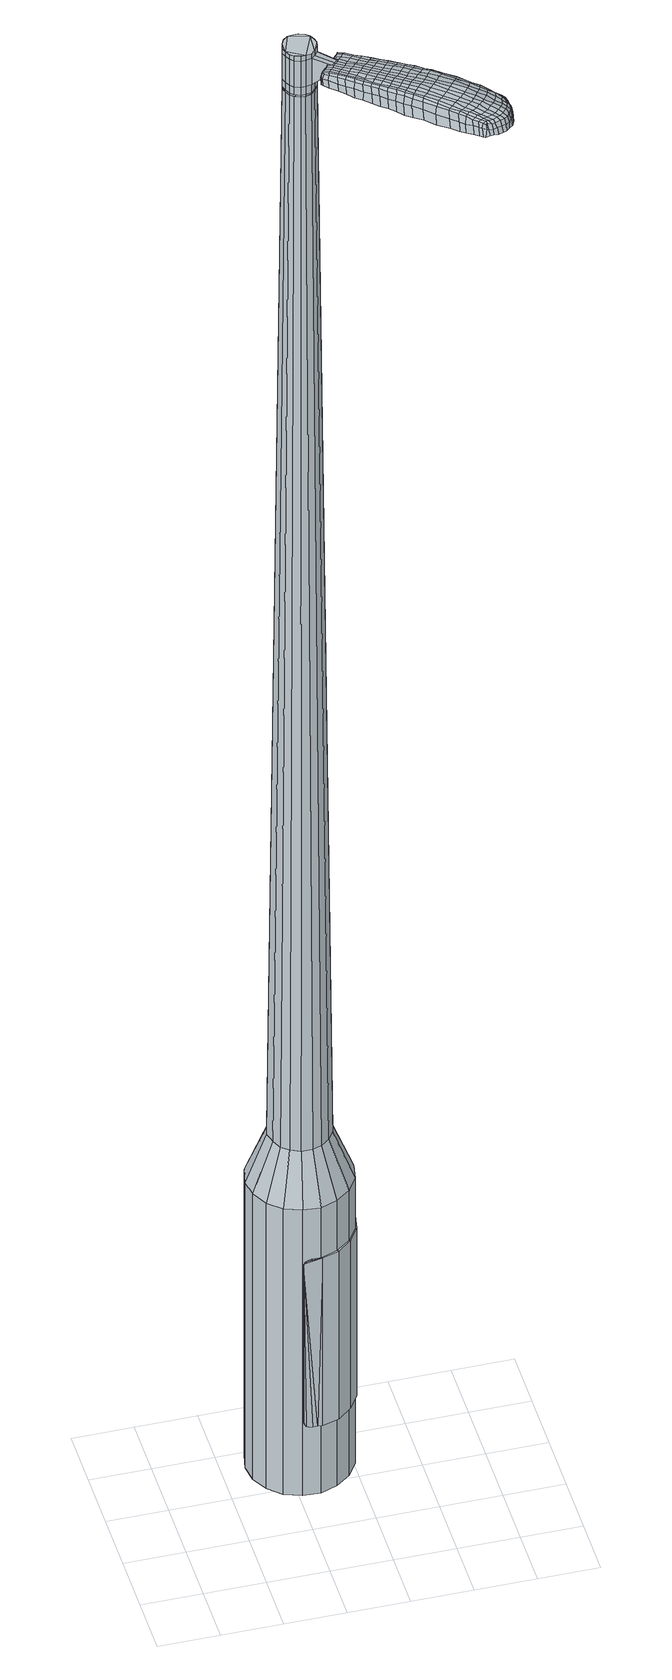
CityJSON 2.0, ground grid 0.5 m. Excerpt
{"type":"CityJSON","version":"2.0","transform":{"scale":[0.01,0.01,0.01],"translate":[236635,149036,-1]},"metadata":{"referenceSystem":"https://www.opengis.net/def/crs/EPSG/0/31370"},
"CityObjects":{
"object1":{"type":"GenericCityObject","attributes":{"cluster":275,"mean_distance_to_centroid":0.204,"new_centroid_x":236636.09,"new_centroid_y":149037.31,"mean_distance_to_camera":7.01,"H1":10.75,"H2":10.6,"Z_final":110.41,"cluster2":5,"proj_x":236632.15,"proj_y":149041.71,"id_line":81443,"bearing_l":228.12,"distance":5.91,"orientation":"left","G_obj":318.12},"geometry":[{"type":"MultiSurface","lod":"2","boundaries":[[[0,1,2,3]],[[1,4,5,2]],[[4,6,7,5]],[[6,8,9,7]],[[8,10,11,9]],[[10,12,13,11]],[[12,14,15,13]],[[14,16,17,15]],[[16,18,19,17]],[[18,20,21,19]],[[20,22,23,21]],[[22,24,25,23]],[[24,26,27,25]],[[26,28,29,27]],[[28,30,31,29]],[[30,32,33,31]],[[32,34,35,33]],[[34,0,3,35]],[[36,37,38,39]],[[38,40,41,42]],[[41,43,42]],[[42,44,45,46]],[[45,47,46]],[[46,48,49,50]],[[49,51,50]],[[42,46,50,38]],[[50,52,39,38]],[[53,36,39]],[[2,5,7,35]],[[7,9,11,15]],[[11,13,15]],[[15,17,19,23]],[[19,21,23]],[[23,25,27,31]],[[27,29,31]],[[15,23,31,7]],[[31,33,35,7]],[[3,2,35]],[[1,0,54,55]],[[0,34,56,54]],[[34,32,57,56]],[[32,30,58,57]],[[30,28,59,58]],[[28,26,60,59]],[[26,24,61,60]],[[24,22,62,61]],[[22,20,63,62]],[[20,18,64,63]],[[18,16,65,64]],[[16,14,66,65]],[[14,12,67,66]],[[12,10,68,67]],[[10,8,69,68]],[[8,6,70,69]],[[6,4,71,70]],[[4,1,55,71]],[[55,54,72,73]],[[54,56,74,72]],[[56,57,75,74]],[[57,58,76,75]],[[58,59,77,76]],[[59,60,78,77]],[[60,61,79,78]],[[61,62,80,79]],[[62,63,81,80]],[[63,64,82,81]],[[64,65,83,82]],[[65,66,84,83]],[[66,67,85,84]],[[67,68,86,85]],[[68,69,87,86]],[[69,70,88,87]],[[70,71,89,88]],[[71,55,73,89]],[[72,90,91,92]],[[93,94,90,72]],[[95,96,94,93]],[[76,97,96,95]],[[77,98,97,76]],[[99,100,98,77]],[[79,101,100,99]],[[80,102,101,79]],[[103,104,102,80]],[[105,106,104,103]],[[107,108,106,105]],[[109,110,108,107]],[[85,111,110,109]],[[86,112,111,85]],[[113,114,112,86]],[[88,115,114,113]],[[89,116,115,88]],[[92,91,116,89]],[[117,118,119,120]],[[121,117,120,122]],[[123,121,122,124]],[[125,123,124,126]],[[127,125,126,128]],[[129,127,128,130]],[[131,129,130,132]],[[133,131,132,134]],[[135,133,134,136]],[[137,135,136,138]],[[139,137,138,140]],[[141,139,140,142]],[[143,141,142,144]],[[145,143,144,146]],[[147,145,146,148]],[[149,147,148,150]],[[73,72,92]],[[74,93,72]],[[74,75,95,93]],[[75,76,95]],[[78,99,77]],[[78,79,99]],[[81,103,80]],[[81,82,105,103]],[[82,83,107,105]],[[83,84,109,107]],[[84,85,109]],[[87,113,86]],[[87,88,113]],[[73,92,89]],[[151,91,90]],[[151,116,91]],[[152,114,115]],[[152,112,114]],[[153,110,111]],[[153,154,108,110]],[[154,155,106,108]],[[155,156,104,106]],[[156,102,104]],[[157,100,101]],[[157,98,100]],[[158,96,97]],[[158,159,94,96]],[[159,90,94]],[[39,52,149,160]],[[151,90,161,150]],[[53,39,160,118]],[[90,159,119,161]],[[36,53,118,117]],[[159,158,120,119]],[[37,36,117,121]],[[158,97,122,120]],[[38,37,121,123]],[[97,98,124,122]],[[40,38,123,125]],[[98,157,126,124]],[[41,40,125,127]],[[157,101,128,126]],[[43,41,127,129]],[[101,102,130,128]],[[42,43,129,131]],[[102,156,132,130]],[[44,42,131,133]],[[156,155,134,132]],[[45,44,133,135]],[[155,154,136,134]],[[47,45,135,137]],[[154,153,138,136]],[[46,47,137,139]],[[153,111,140,138]],[[48,46,139,141]],[[111,112,142,140]],[[49,48,141,143]],[[112,152,144,142]],[[51,49,143,145]],[[152,115,146,144]],[[50,51,145,147]],[[115,116,148,146]],[[52,50,147,149]],[[116,151,150,148]],[[149,150,162,163]],[[150,161,164,162]],[[161,119,165,164]],[[119,118,166,165]],[[118,160,167,166]],[[160,149,163,167]],[[168,169,170,171]],[[172,168,171,173]],[[168,172,174,175]],[[169,168,175,176]],[[177,178,179,180]],[[181,177,180,182]],[[177,181,183,184]],[[178,177,184,185]],[[186,187,188,189]],[[190,186,189,191]],[[186,190,192,193]],[[187,186,193,194]],[[195,196,197,198]],[[199,195,198,200]],[[195,199,201,202]],[[196,195,202,203]],[[204,205,206,207]],[[208,204,207,209]],[[204,208,210,211]],[[205,204,211,212]],[[213,214,215,216]],[[217,213,216,218]],[[213,217,219,220]],[[214,213,220,221]],[[222,223,224,225]],[[214,222,225,215]],[[222,214,221,226]],[[223,222,226,227]],[[228,229,230,231]],[[223,228,231,224]],[[228,223,227,232]],[[229,228,232,233]],[[234,172,173,235]],[[229,234,235,230]],[[234,229,233,236]],[[172,234,236,174]],[[237,238,239,240]],[[241,237,240,242]],[[237,241,243,244]],[[238,237,244,245]],[[246,247,248,249]],[[238,246,249,239]],[[246,238,245,250]],[[247,246,250,251]],[[252,253,254,255]],[[247,252,255,248]],[[252,247,251,256]],[[253,252,256,257]],[[258,259,260,261]],[[253,258,261,254]],[[258,253,257,262]],[[259,258,262,263]],[[264,169,176,265]],[[259,264,265,260]],[[264,259,263,266]],[[169,264,266,170]],[[267,268,269,270]],[[271,267,270,272]],[[267,271,273,274]],[[268,267,274,275]],[[276,277,278,279]],[[268,276,279,269]],[[276,268,275,280]],[[277,276,280,281]],[[282,283,284,285]],[[277,282,285,278]],[[282,277,281,286]],[[283,282,286,287]],[[288,181,182,289]],[[283,288,289,284]],[[288,283,287,290]],[[181,288,290,183]],[[291,292,293,294]],[[295,291,294,296]],[[291,295,297,298]],[[292,291,298,299]],[[300,301,302,303]],[[292,300,303,293]],[[300,292,299,304]],[[301,300,304,305]],[[306,307,308,309]],[[301,306,309,302]],[[306,301,305,310]],[[307,306,310,311]],[[312,313,314,315]],[[307,312,315,308]],[[312,307,311,316]],[[313,312,316,317]],[[318,178,185,319]],[[313,318,319,314]],[[318,313,317,320]],[[178,318,320,179]],[[321,207,206,322]],[[323,321,322,324]],[[321,323,325,326]],[[207,321,326,209]],[[327,323,324,328]],[[329,327,328,330]],[[327,329,331,332]],[[323,327,332,325]],[[333,329,330,334]],[[335,333,334,336]],[[333,335,337,338]],[[329,333,338,331]],[[339,335,336,340]],[[341,339,340,342]],[[339,341,343,344]],[[335,339,344,337]],[[345,341,342,346]],[[196,345,346,197]],[[345,196,203,347]],[[341,345,347,343]],[[348,349,194,193]],[[350,348,193,192]],[[348,350,351,352]],[[349,348,352,353]],[[354,355,353,352]],[[356,354,352,351]],[[354,356,357,358]],[[355,354,358,359]],[[360,361,359,358]],[[362,360,358,357]],[[360,362,363,364]],[[361,360,364,365]],[[366,367,365,364]],[[368,366,364,363]],[[366,368,201,199]],[[367,366,199,200]],[[369,370,371,372]],[[271,369,372,273]],[[369,271,272,373]],[[370,369,373,374]],[[375,190,191,376]],[[370,375,376,371]],[[375,370,374,377]],[[190,375,377,192]],[[378,379,380,381]],[[217,378,381,219]],[[378,217,218,382]],[[379,378,382,383]],[[384,385,386,387]],[[379,384,387,380]],[[384,379,383,388]],[[385,384,388,389]],[[390,187,194,391]],[[385,390,391,386]],[[390,385,389,392]],[[187,390,392,188]],[[393,394,395,396]],[[175,393,396,176]],[[393,175,174,397]],[[394,393,397,398]],[[399,400,401,402]],[[394,399,402,395]],[[399,394,398,403]],[[400,399,403,404]],[[405,198,197,406]],[[400,405,406,401]],[[405,400,404,407]],[[198,405,407,200]],[[408,409,410,411]],[[180,408,411,182]],[[408,180,179,412]],[[409,408,412,413]],[[414,202,201,415]],[[409,414,415,410]],[[414,409,413,416]],[[202,414,416,203]],[[417,418,419,420]],[[295,417,420,297]],[[417,295,296,421]],[[418,417,421,422]],[[423,208,209,424]],[[418,423,424,419]],[[423,418,422,425]],[[208,423,425,210]],[[426,427,428,429]],[[241,426,429,243]],[[426,241,242,430]],[[427,426,430,431]],[[432,433,434,435]],[[427,432,435,428]],[[432,427,431,436]],[[433,432,436,437]],[[438,205,212,439]],[[433,438,439,434]],[[438,433,437,440]],[[205,438,440,206]],[[441,442,431,430]],[[240,441,430,242]],[[441,240,239,443]],[[442,441,443,444]],[[445,446,437,436]],[[442,445,436,431]],[[445,442,444,447]],[[446,445,447,448]],[[449,322,206,440]],[[446,449,440,437]],[[449,446,448,450]],[[322,449,450,324]],[[451,452,453,454]],[[298,451,454,299]],[[451,298,297,420]],[[452,451,420,419]],[[455,326,325,456]],[[452,455,456,453]],[[455,452,419,424]],[[326,455,424,209]],[[457,458,444,443]],[[249,457,443,239]],[[457,249,248,459]],[[458,457,459,460]],[[461,462,448,447]],[[458,461,447,444]],[[461,458,460,463]],[[462,461,463,464]],[[465,328,324,450]],[[462,465,450,448]],[[465,462,464,466]],[[328,465,466,330]],[[467,468,469,470]],[[304,467,470,305]],[[467,304,299,454]],[[468,467,454,453]],[[471,332,331,472]],[[468,471,472,469]],[[471,468,453,456]],[[332,471,456,325]],[[473,474,460,459]],[[255,473,459,248]],[[473,255,254,475]],[[474,473,475,476]],[[477,478,464,463]],[[474,477,463,460]],[[477,474,476,479]],[[478,477,479,480]],[[481,334,330,466]],[[478,481,466,464]],[[481,478,480,482]],[[334,481,482,336]],[[483,484,485,486]],[[310,483,486,311]],[[483,310,305,470]],[[484,483,470,469]],[[487,338,337,488]],[[484,487,488,485]],[[487,484,469,472]],[[338,487,472,331]],[[489,490,476,475]],[[261,489,475,254]],[[489,261,260,491]],[[490,489,491,492]],[[493,494,480,479]],[[490,493,479,476]],[[493,490,492,495]],[[494,493,495,496]],[[497,340,336,482]],[[494,497,482,480]],[[497,494,496,498]],[[340,497,498,342]],[[499,500,501,502]],[[316,499,502,317]],[[499,316,311,486]],[[500,499,486,485]],[[503,344,343,504]],[[500,503,504,501]],[[503,500,485,488]],[[344,503,488,337]],[[505,506,492,491]],[[265,505,491,260]],[[505,265,176,396]],[[506,505,396,395]],[[507,508,496,495]],[[506,507,495,492]],[[507,506,395,402]],[[508,507,402,401]],[[509,346,342,498]],[[508,509,498,496]],[[509,508,401,406]],[[346,509,406,197]],[[510,511,413,412]],[[320,510,412,179]],[[510,320,317,502]],[[511,510,502,501]],[[512,347,203,416]],[[511,512,416,413]],[[512,511,501,504]],[[347,512,504,343]],[[513,514,374,373]],[[270,513,373,272]],[[513,270,269,515]],[[514,513,515,516]],[[517,350,192,377]],[[514,517,377,374]],[[517,514,516,518]],[[350,517,518,351]],[[519,520,521,522]],[[220,519,522,221]],[[519,220,219,381]],[[520,519,381,380]],[[523,524,525,526]],[[520,523,526,521]],[[523,520,380,387]],[[524,523,387,386]],[[527,349,353,528]],[[524,527,528,525]],[[527,524,386,391]],[[349,527,391,194]],[[529,530,516,515]],[[279,529,515,269]],[[529,279,278,531]],[[530,529,531,532]],[[533,356,351,518]],[[530,533,518,516]],[[533,530,532,534]],[[356,533,534,357]],[[535,536,537,538]],[[226,535,538,227]],[[535,226,221,522]],[[536,535,522,521]],[[539,540,541,542]],[[536,539,542,537]],[[539,536,521,526]],[[540,539,526,525]],[[543,355,359,544]],[[540,543,544,541]],[[543,540,525,528]],[[355,543,528,353]],[[545,546,532,531]],[[285,545,531,278]],[[545,285,284,547]],[[546,545,547,548]],[[549,362,357,534]],[[546,549,534,532]],[[549,546,548,550]],[[362,549,550,363]],[[551,552,553,554]],[[232,551,554,233]],[[551,232,227,538]],[[552,551,538,537]],[[555,556,557,558]],[[552,555,558,553]],[[555,552,537,542]],[[556,555,542,541]],[[559,361,365,560]],[[556,559,560,557]],[[559,556,541,544]],[[361,559,544,359]],[[561,562,548,547]],[[289,561,547,284]],[[561,289,182,411]],[[562,561,411,410]],[[563,368,363,550]],[[562,563,550,548]],[[563,562,410,415]],[[368,563,415,201]],[[564,565,398,397]],[[236,564,397,174]],[[564,236,233,554]],[[565,564,554,553]],[[566,567,404,403]],[[565,566,403,398]],[[566,565,553,558]],[[567,566,558,557]],[[568,367,200,407]],[[567,568,407,404]],[[568,567,557,560]],[[367,568,560,365]],[[569,570,571,572]],[[572,571,573,574]],[[575,573,571,576]],[[576,571,570,577]],[[578,579,580,581]],[[581,580,582,583]],[[584,582,580,585]],[[585,580,579,586]],[[587,588,589,590]],[[590,589,591,592]],[[593,591,589,594]],[[594,589,588,595]],[[596,597,598,599]],[[599,598,600,601]],[[602,600,598,603]],[[603,598,597,604]],[[605,606,607,608]],[[608,607,609,610]],[[611,609,607,612]],[[612,607,606,613]],[[614,615,616,617]],[[617,616,618,619]],[[620,618,616,621]],[[621,616,615,622]],[[623,624,625,626]],[[626,625,615,614]],[[622,615,625,627]],[[627,625,624,628]],[[629,630,631,632]],[[632,631,624,623]],[[628,624,631,633]],[[633,631,630,634]],[[574,573,635,636]],[[636,635,630,629]],[[634,630,635,637]],[[637,635,573,575]],[[638,639,640,641]],[[641,640,642,643]],[[644,642,640,645]],[[645,640,639,646]],[[647,648,649,650]],[[650,649,639,638]],[[646,639,649,651]],[[651,649,648,652]],[[653,654,655,656]],[[656,655,648,647]],[[652,648,655,657]],[[657,655,654,658]],[[659,660,661,662]],[[662,661,654,653]],[[658,654,661,663]],[[663,661,660,664]],[[577,570,665,666]],[[666,665,660,659]],[[664,660,665,667]],[[667,665,570,569]],[[668,669,670,671]],[[671,670,672,673]],[[674,672,670,675]],[[675,670,669,676]],[[677,678,679,680]],[[680,679,669,668]],[[676,669,679,681]],[[681,679,678,682]],[[683,684,685,686]],[[686,685,678,677]],[[682,678,685,687]],[[687,685,684,688]],[[583,582,689,690]],[[690,689,684,683]],[[688,684,689,691]],[[691,689,582,584]],[[692,693,694,695]],[[695,694,696,697]],[[698,696,694,699]],[[699,694,693,700]],[[701,702,703,704]],[[704,703,693,692]],[[700,693,703,705]],[[705,703,702,706]],[[707,708,709,710]],[[710,709,702,701]],[[706,702,709,711]],[[711,709,708,712]],[[713,714,715,716]],[[716,715,708,707]],[[712,708,715,717]],[[717,715,714,718]],[[586,579,719,720]],[[720,719,714,713]],[[718,714,719,721]],[[721,719,579,578]],[[605,608,722,723]],[[723,722,724,725]],[[726,724,722,166]],[[166,722,608,610]],[[725,724,727,728]],[[728,727,729,730]],[[731,729,727,732]],[[732,727,724,726]],[[730,729,733,734]],[[734,733,735,736]],[[737,735,733,738]],[[738,733,729,731]],[[736,735,739,740]],[[740,739,741,742]],[[743,741,739,744]],[[744,739,735,737]],[[742,741,745,746]],[[746,745,597,596]],[[604,597,745,747]],[[747,745,741,743]],[[595,748,749,594]],[[594,749,750,593]],[[751,750,749,752]],[[752,749,748,753]],[[753,754,755,752]],[[752,755,756,751]],[[757,756,755,758]],[[758,755,754,759]],[[759,760,761,758]],[[758,761,762,757]],[[763,762,761,764]],[[764,761,760,765]],[[765,766,767,764]],[[764,767,768,763]],[[602,768,767,600]],[[600,767,766,601]],[[769,770,771,772]],[[772,771,672,674]],[[673,672,771,773]],[[773,771,770,774]],[[592,591,775,776]],[[776,775,770,769]],[[774,770,775,777]],[[777,775,591,593]],[[778,779,780,781]],[[781,780,618,620]],[[619,618,780,782]],[[782,780,779,783]],[[784,785,786,787]],[[787,786,779,778]],[[783,779,786,788]],[[788,786,785,789]],[[595,588,790,791]],[[791,790,785,784]],[[789,785,790,792]],[[792,790,588,587]],[[793,794,795,796]],[[796,795,576,577]],[[575,576,795,797]],[[797,795,794,798]],[[799,800,801,802]],[[802,801,794,793]],[[798,794,801,803]],[[803,801,800,804]],[[596,599,805,806]],[[806,805,800,799]],[[804,800,805,807]],[[807,805,599,601]],[[808,809,810,811]],[[811,810,581,583]],[[578,581,810,812]],[[812,810,809,813]],[[602,603,814,815]],[[815,814,809,808]],[[813,809,814,816]],[[816,814,603,604]],[[817,818,819,820]],[[820,819,696,698]],[[697,696,819,821]],[[821,819,818,822]],[[610,609,823,824]],[[824,823,818,817]],[[822,818,823,825]],[[825,823,609,611]],[[826,827,828,829]],[[829,828,642,644]],[[643,642,828,830]],[[830,828,827,831]],[[832,833,834,835]],[[835,834,827,826]],[[831,827,834,836]],[[836,834,833,837]],[[613,606,838,839]],[[839,838,833,832]],[[837,833,838,840]],[[840,838,606,605]],[[831,841,842,830]],[[830,842,641,643]],[[638,641,842,843]],[[843,842,841,844]],[[837,845,846,836]],[[836,846,841,831]],[[844,841,846,847]],[[847,846,845,848]],[[605,723,849,840]],[[840,849,845,837]],[[848,845,849,850]],[[850,849,723,725]],[[851,852,853,854]],[[854,853,699,700]],[[698,699,853,820]],[[820,853,852,817]],[[726,166,855,856]],[[856,855,852,851]],[[817,852,855,824]],[[824,855,166,610]],[[844,857,858,843]],[[843,858,650,638]],[[647,650,858,859]],[[859,858,857,860]],[[848,861,862,847]],[[847,862,857,844]],[[860,857,862,863]],[[863,862,861,864]],[[725,728,865,850]],[[850,865,861,848]],[[864,861,865,866]],[[866,865,728,730]],[[867,868,869,870]],[[870,869,705,706]],[[700,705,869,854]],[[854,869,868,851]],[[731,732,871,872]],[[872,871,868,867]],[[851,868,871,856]],[[856,871,732,726]],[[860,873,859]],[[859,873,656,647]],[[653,656,873,874]],[[874,873,875]],[[864,876,877,863]],[[863,877,873,860]],[[875,873,877,878]],[[878,877,876,879]],[[730,734,880,866]],[[866,880,876,864]],[[879,876,880,881]],[[881,880,734,736]],[[882,883,884,885]],[[885,884,711,712]],[[706,711,884,870]],[[870,884,883,867]],[[737,738,886,887]],[[887,886,883,882]],[[867,883,886,872]],[[872,886,738,731]],[[875,888,889,874]],[[874,889,662,653]],[[659,662,889,890]],[[890,889,888,891]],[[879,892,893,878]],[[878,893,888,875]],[[891,888,893,894]],[[894,893,892,895]],[[736,740,896,881]],[[881,896,892,879]],[[895,892,896,897]],[[897,896,740,742]],[[898,899,900,901]],[[901,900,717,718]],[[712,717,900,885]],[[885,900,899,882]],[[743,744,902,903]],[[903,902,899,898]],[[882,899,902,887]],[[887,902,744,737]],[[891,904,905,890]],[[890,905,666,659]],[[577,666,905,796]],[[796,905,904,793]],[[895,906,907,894]],[[894,907,904,891]],[[793,904,907,802]],[[802,907,906,799]],[[742,746,908,897]],[[897,908,906,895]],[[799,906,908,806]],[[806,908,746,596]],[[813,909,910,812]],[[812,910,721,578]],[[718,721,910,901]],[[901,910,909,898]],[[604,747,911,816]],[[816,911,909,813]],[[898,909,911,903]],[[903,911,747,743]],[[774,912,913,773]],[[773,913,671,673]],[[668,671,913,914]],[[914,913,912,915]],[[593,750,916,777]],[[777,916,912,774]],[[915,912,916,917]],[[917,916,750,751]],[[918,919,920,921]],[[921,920,621,622]],[[620,621,920,781]],[[781,920,919,778]],[[922,923,924,925]],[[925,924,919,918]],[[778,919,924,787]],[[787,924,923,784]],[[753,748,926,927]],[[927,926,923,922]],[[784,923,926,791]],[[791,926,748,595]],[[915,928,929,914]],[[914,929,680,668]],[[677,680,929,930]],[[930,929,928,931]],[[751,756,932,917]],[[917,932,928,915]],[[931,928,932,933]],[[933,932,756,757]],[[934,935,936,937]],[[937,936,627,628]],[[622,627,936,921]],[[921,936,935,918]],[[938,939,940,941]],[[941,940,935,934]],[[918,935,940,925]],[[925,940,939,922]],[[759,754,942,943]],[[943,942,939,938]],[[922,939,942,927]],[[927,942,754,753]],[[931,944,945,930]],[[930,945,686,677]],[[683,686,945,946]],[[946,945,944,947]],[[757,762,948,933]],[[933,948,944,931]],[[947,944,948,949]],[[949,948,762,763]],[[950,951,952,953]],[[953,952,633,634]],[[628,633,952,937]],[[937,952,951,934]],[[954,955,956,957]],[[957,956,951,950]],[[934,951,956,941]],[[941,956,955,938]],[[765,760,958,959]],[[959,958,955,954]],[[938,955,958,943]],[[943,958,760,759]],[[947,960,961,946]],[[946,961,690,683]],[[583,690,961,811]],[[811,961,960,808]],[[763,768,962,949]],[[949,962,960,947]],[[808,960,962,815]],[[815,962,768,602]],[[798,963,964,797]],[[797,964,637,575]],[[634,637,964,953]],[[953,964,963,950]],[[804,965,966,803]],[[803,966,963,798]],[[950,963,966,957]],[[957,966,965,954]],[[601,766,967,807]],[[807,967,965,804]],[[954,965,967,959]],[[959,967,766,765]],[[569,572,171,170]],[[572,574,173,171]],[[584,585,184,183]],[[585,586,185,184]],[[587,590,189,188]],[[590,592,191,189]],[[611,612,211,210]],[[612,613,212,211]],[[614,617,216,215]],[[617,619,218,216]],[[623,626,225,224]],[[626,614,215,225]],[[629,632,231,230]],[[632,623,224,231]],[[574,636,235,173]],[[636,629,230,235]],[[644,645,244,243]],[[645,646,245,244]],[[646,651,250,245]],[[651,652,251,250]],[[652,657,256,251]],[[657,658,257,256]],[[658,663,262,257]],[[663,664,263,262]],[[664,667,266,263]],[[667,569,170,266]],[[674,675,274,273]],[[675,676,275,274]],[[676,681,280,275]],[[681,682,281,280]],[[682,687,286,281]],[[687,688,287,286]],[[688,691,290,287]],[[691,584,183,290]],[[692,695,294,293]],[[695,697,296,294]],[[701,704,303,302]],[[704,692,293,303]],[[707,710,309,308]],[[710,701,302,309]],[[713,716,315,314]],[[716,707,308,315]],[[586,720,319,185]],[[720,713,314,319]],[[769,772,372,371]],[[772,674,273,372]],[[592,776,376,191]],[[776,769,371,376]],[[619,782,382,218]],[[782,783,383,382]],[[783,788,388,383]],[[788,789,389,388]],[[789,792,392,389]],[[792,587,188,392]],[[697,821,421,296]],[[821,822,422,421]],[[822,825,425,422]],[[825,611,210,425]],[[826,829,429,428]],[[829,644,243,429]],[[832,835,435,434]],[[835,826,428,435]],[[613,839,439,212]],[[839,832,434,439]],[[968,969,970,971]],[[972,973,971,970]],[[974,975,976,977]],[[978,979,980,981]],[[969,982,983,970]],[[984,972,970,983]],[[985,974,977,986]],[[987,988,979,978]],[[982,989,990,983]],[[990,991,984,983]],[[992,985,986,993]],[[994,988,987,995]],[[989,996,997,990]],[[997,998,991,990]],[[999,992,993,1000]],[[1001,994,995,1002]],[[1003,1004,1005,1006]],[[1007,1008,1004,1003]],[[1007,1009,1010,1008]],[[1009,1011,1012,1010]],[[1013,1014,1015,1016]],[[1017,1018,1014,1013]],[[1019,1020,1018,1017]],[[1021,1022,1020,1019]],[[1016,1005,1004,1013]],[[1013,1004,1008,1017]],[[1008,1010,1019,1017]],[[1010,1012,1021,1019]],[[977,976,973,972]],[[986,977,972,984]],[[991,993,986,984]],[[998,1000,993,991]],[[978,981,975,974]],[[987,978,974,985]],[[995,987,985,992]],[[1002,995,992,999]],[[979,1003,1006,980]],[[988,1007,1003,979]],[[1009,1007,988,994]],[[1011,1009,994,1001]],[[1023,1024,1025,1026]],[[1025,1027,1028,1029]],[[1025,1029,1030,1031]],[[1025,1031,1026]],[[1032,1023,1026,1033]],[[1034,1033,1026,1035]],[[1036,1035,1026]],[[1037,1025,1024,1038]],[[1039,1037,1038,1040]],[[1041,1039,1040,1042]],[[1043,1041,1042,1044]],[[1045,1043,1044,1046]],[[1046,1047,1048,1049]],[[1046,1049,1050,1051]],[[1046,1051,1052,1053]],[[1052,1054,1055,1056]],[[1052,1056,1057,1058]],[[1052,1058,1053]],[[1046,1053,1045]],[[1059,1060,1024,1023]],[[1061,1062,1027,1025]],[[1063,1064,1036,1026]],[[1060,1065,1038,1024]],[[1066,1061,1025,1037]],[[1065,1067,1040,1038]],[[1068,1066,1037,1039]],[[1067,1069,1042,1040]],[[1070,1068,1039,1041]],[[1069,1071,1044,1042]],[[1072,1070,1041,1043]],[[1071,1073,1046,1044]],[[1074,1072,1043,1045]],[[1073,1075,1047,1046]],[[1076,1077,1054,1052]],[[1078,1074,1045,1053]],[[1048,1047,1075,1079]],[[1049,1048,1079,1080]],[[1050,1049,1080,1081]],[[1051,1050,1081,1082]],[[1052,1051,1082,1076]],[[1083,1059,1023,1032]],[[1084,1083,1032,1033]],[[1085,1084,1033,1034]],[[1086,1085,1034,1035]],[[1064,1086,1035,1036]],[[1028,1027,1062,1087]],[[1055,1054,1077,1088]],[[1029,1028,1087,1089]],[[1030,1029,1089,1090]],[[1031,1030,1090,1091]],[[1026,1031,1091,1063]],[[1056,1055,1088,1092]],[[1057,1056,1092,1093]],[[1058,1057,1093,1094]],[[1053,1058,1094,1078]]]}]}
},
"vertices":[
[143,103,384],[131,94,384],[131,94,96],[143,103,96],[117,89,384],[117,89,96],[103,90,384],[103,90,96],[89,95,384],[89,95,96],[78,105,384],[78,105,96],[71,118,384],[71,118,96],[69,132,384],[69,132,96],[72,147,384],[72,147,96],[80,159,384],[80,159,96],[92,168,384],[92,168,96],[105,173,384],[105,173,96],[120,172,384],[120,172,96],[134,167,384],[134,167,96],[145,157,384],[145,157,96],[152,144,384],[152,144,96],[154,130,384],[154,130,96],[151,115,384],[151,115,96],[125,131,1524],[124,135,1524],[122,139,1524],[121,122,1524],[119,142,1524],[114,144,1524],[105,143,1524],[110,144,1524],[101,140,1524],[99,136,1524],[99,127,1524],[98,131,1524],[101,123,1524],[104,120,1524],[113,118,1524],[109,118,1524],[118,119,1524],[124,126,1524],[130,114,429],[123,109,429],[135,122,429],[137,130,429],[135,139,429],[131,147,429],[125,152,429],[117,156,429],[108,156,429],[100,153,429],[93,148,429],[88,140,429],[86,132,429],[88,123,429],[92,115,429],[98,110,429],[106,106,429],[115,106,429],[121,122,1483],[118,119,1483],[124,126,1483],[125,131,1483],[124,135,1483],[122,139,1483],[119,142,1483],[114,144,1483],[110,144,1483],[105,143,1483],[101,140,1483],[99,136,1483],[98,131,1483],[99,127,1483],[101,123,1483],[104,120,1483],[109,118,1483],[113,118,1483],[121,122,1485],[118,120,1485],[118,120,1483],[123,126,1483],[123,126,1485],[124,131,1483],[124,131,1485],[124,135,1485],[122,139,1485],[118,142,1483],[118,142,1485],[114,144,1485],[110,144,1485],[105,142,1483],[105,142,1485],[102,140,1483],[102,140,1485],[100,136,1483],[100,136,1485],[99,131,1483],[99,131,1485],[99,127,1485],[101,123,1485],[105,120,1483],[105,120,1485],[109,118,1485],[113,118,1485],[125,131,1519],[124,126,1519],[124,126,1493],[125,131,1493],[124,135,1519],[124,135,1493],[122,139,1519],[122,139,1493],[119,142,1519],[119,142,1493],[114,144,1519],[114,144,1493],[110,144,1519],[110,144,1493],[105,143,1519],[105,143,1493],[101,140,1519],[101,140,1493],[99,136,1519],[99,136,1493],[98,131,1519],[98,131,1493],[99,127,1519],[99,127,1493],[101,123,1519],[101,123,1493],[104,120,1519],[104,120,1493],[109,118,1519],[109,118,1493],[113,118,1519],[113,118,1493],[118,119,1519],[118,119,1493],[118,119,1485],[104,120,1485],[98,131,1485],[99,136,1485],[101,140,1485],[105,143,1485],[119,142,1485],[125,131,1485],[124,126,1485],[121,122,1519],[121,122,1493],[133,107,1513],[133,107,1518],[135,110,1513],[138,112,1513],[138,112,1518],[135,110,1518],[177,46,1519],[172,51,1518],[172,48,1509],[177,43,1510],[184,40,1519],[184,38,1510],[184,41,1526],[178,47,1525],[173,52,1525],[203,74,1519],[198,79,1518],[196,78,1525],[202,74,1525],[210,68,1519],[208,68,1526],[212,69,1510],[205,74,1510],[200,79,1509],[246,12,1519],[244,9,1519],[244,9,1513],[247,11,1513],[248,16,1519],[249,15,1513],[247,17,1524],[245,13,1524],[243,10,1524],[191,61,1530],[186,66,1529],[183,64,1529],[189,59,1530],[198,55,1531],[196,53,1531],[200,58,1530],[194,64,1530],[188,69,1529],[131,115,1512],[129,113,1512],[130,112,1517],[132,114,1517],[133,117,1512],[134,116,1517],[134,117,1506],[132,115,1506],[130,113,1506],[222,7,1519],[220,9,1519],[220,7,1512],[222,5,1512],[225,6,1518],[224,4,1512],[225,7,1522],[223,8,1523],[220,10,1524],[216,12,1519],[211,15,1519],[211,13,1512],[216,10,1512],[216,13,1524],[212,17,1525],[207,19,1519],[201,24,1519],[201,22,1511],[207,17,1511],[207,20,1526],[201,26,1526],[192,32,1519],[192,30,1510],[193,33,1526],[125,98,1513],[131,92,1513],[131,94,1518],[126,99,1517],[122,102,1512],[123,102,1516],[122,101,1506],[125,96,1507],[131,91,1507],[136,87,1514],[141,82,1515],[142,83,1520],[136,89,1519],[136,86,1507],[141,80,1507],[147,76,1515],[152,71,1516],[152,73,1522],[147,78,1521],[146,75,1508],[152,69,1508],[157,66,1517],[162,61,1517],[162,62,1524],[157,68,1523],[157,64,1508],[162,59,1509],[167,56,1518],[168,57,1524],[167,54,1509],[247,33,1519],[245,36,1519],[244,35,1524],[246,32,1523],[248,31,1518],[247,31,1522],[250,31,1512],[249,33,1512],[246,36,1512],[241,39,1519],[238,43,1519],[236,43,1525],[240,39,1524],[243,40,1512],[239,44,1512],[233,48,1519],[227,53,1519],[226,52,1526],[232,47,1526],[235,48,1511],[229,53,1511],[219,61,1519],[217,60,1526],[221,61,1510],[146,120,1513],[152,116,1513],[153,116,1507],[147,121,1507],[141,124,1512],[142,124,1506],[141,122,1516],[145,120,1517],[150,115,1518],[158,111,1514],[163,106,1515],[165,107,1507],[159,111,1507],[156,111,1519],[162,106,1520],[169,102,1515],[175,97,1516],[177,97,1508],[171,102,1508],[168,101,1521],[174,96,1522],[181,92,1517],[187,88,1517],[189,88,1509],[183,93,1508],[179,92,1523],[185,87,1524],[192,83,1518],[194,83,1509],[191,83,1524],[136,111,1519],[134,109,1519],[141,106,1520],[140,104,1520],[143,108,1520],[138,113,1519],[147,101,1522],[145,99,1522],[152,96,1523],[151,94,1523],[155,98,1523],[149,103,1521],[158,91,1524],[156,89,1524],[164,86,1525],[162,84,1525],[166,88,1525],[160,93,1524],[169,81,1526],[167,79,1526],[175,76,1527],[173,74,1527],[177,79,1527],[171,84,1526],[180,71,1528],[178,69,1528],[182,74,1528],[243,15,1527],[240,12,1527],[245,19,1526],[242,22,1527],[240,18,1528],[237,15,1528],[235,22,1529],[232,20,1529],[237,26,1528],[232,31,1530],[229,27,1530],[227,25,1530],[224,32,1531],[221,29,1531],[226,36,1530],[220,42,1531],[217,38,1531],[215,36,1531],[208,47,1531],[205,44,1531],[210,50,1531],[249,29,1518],[250,26,1519],[251,26,1513],[251,29,1513],[248,29,1523],[248,26,1523],[249,21,1519],[250,21,1513],[248,22,1524],[227,5,1518],[230,5,1518],[229,6,1523],[226,7,1523],[227,4,1513],[230,4,1513],[233,5,1519],[237,6,1519],[236,7,1524],[232,6,1523],[234,4,1513],[238,5,1513],[241,7,1519],[240,8,1524],[241,6,1513],[179,49,1528],[180,50,1528],[175,55,1528],[174,54,1527],[185,43,1528],[186,44,1529],[182,52,1529],[184,54,1530],[179,59,1529],[177,57,1528],[189,46,1529],[191,48,1530],[187,57,1530],[181,62,1529],[193,50,1531],[200,73,1528],[199,71,1529],[206,65,1529],[207,67,1528],[195,77,1527],[193,75,1528],[196,68,1529],[203,62,1530],[191,72,1528],[139,124,1512],[138,123,1512],[138,121,1517],[139,123,1517],[140,124,1506],[139,123,1506],[135,120,1512],[136,119,1517],[136,120,1506],[121,104,1512],[122,105,1512],[122,104,1506],[121,103,1506],[122,104,1517],[123,105,1517],[124,107,1512],[125,109,1512],[126,108,1506],[124,106,1506],[125,107,1517],[127,109,1517],[127,111,1512],[128,110,1506],[128,111,1517],[126,100,1519],[127,101,1519],[132,95,1520],[133,96,1520],[129,103,1519],[131,105,1519],[134,98,1520],[136,100,1520],[132,107,1519],[138,102,1520],[144,119,1519],[142,118,1519],[148,113,1520],[149,114,1520],[140,115,1519],[146,111,1520],[137,90,1521],[138,91,1521],[142,85,1522],[143,86,1522],[140,93,1521],[141,95,1521],[145,88,1522],[147,90,1523],[143,97,1522],[149,92,1523],[155,110,1521],[154,108,1521],[159,103,1522],[161,105,1522],[151,106,1521],[157,101,1522],[148,79,1523],[149,81,1523],[153,74,1524],[154,75,1524],[150,82,1523],[152,85,1524],[156,77,1525],[158,79,1525],[154,87,1524],[160,82,1525],[167,100,1523],[165,99,1523],[171,94,1524],[172,96,1524],[163,96,1524],[168,91,1525],[158,69,1525],[159,70,1525],[163,64,1526],[165,65,1526],[161,72,1526],[163,74,1526],[166,67,1527],[168,69,1527],[165,77,1526],[170,72,1527],[178,91,1525],[177,89,1525],[182,85,1526],[184,86,1526],[174,87,1526],[180,82,1527],[168,59,1527],[170,60,1527],[172,62,1527],[174,64,1528],[176,67,1528],[189,82,1527],[188,80,1527],[185,77,1528],[246,31,1525],[246,28,1525],[244,33,1526],[244,31,1526],[246,23,1526],[243,26,1527],[225,8,1525],[227,8,1525],[224,10,1526],[222,10,1525],[231,8,1525],[234,9,1526],[231,11,1527],[227,11,1526],[237,10,1526],[234,13,1527],[240,37,1526],[240,35,1527],[236,41,1527],[235,39,1528],[239,30,1528],[234,35,1529],[218,13,1526],[220,14,1527],[215,18,1528],[213,17,1527],[223,14,1527],[226,15,1528],[221,20,1529],[218,19,1528],[229,17,1528],[224,22,1530],[231,46,1528],[230,43,1529],[225,51,1528],[224,49,1529],[229,40,1529],[222,45,1530],[208,21,1528],[210,22,1528],[204,27,1529],[202,26,1528],[213,23,1529],[216,25,1530],[209,31,1530],[207,29,1530],[219,27,1530],[212,33,1531],[216,59,1529],[215,57,1529],[213,54,1530],[194,34,1528],[195,36,1529],[198,37,1530],[200,39,1530],[203,42,1531],[174,50,1509],[174,52,1518],[179,47,1518],[179,45,1509],[185,41,1519],[185,39,1510],[185,43,1525],[179,49,1525],[174,54,1525],[195,77,1525],[197,77,1518],[202,73,1518],[200,72,1525],[209,67,1519],[207,66,1525],[211,67,1510],[204,73,1509],[199,77,1509],[243,10,1513],[242,11,1519],[245,13,1519],[245,13,1513],[246,17,1519],[247,16,1513],[245,17,1524],[243,14,1524],[241,12,1524],[184,64,1528],[186,66,1528],[191,61,1529],[189,59,1529],[198,55,1529],[196,53,1529],[200,58,1529],[194,64,1529],[188,69,1528],[131,111,1516],[131,112,1512],[133,114,1512],[133,113,1516],[135,116,1512],[135,115,1516],[135,115,1506],[133,113,1506],[131,111,1506],[221,9,1512],[221,11,1519],[223,9,1518],[223,7,1512],[225,8,1518],[225,6,1512],[225,9,1522],[224,10,1523],[221,12,1523],[212,15,1512],[213,17,1519],[217,13,1519],[217,12,1512],[217,15,1524],[213,18,1525],[202,24,1511],[202,25,1519],[208,20,1519],[208,19,1511],[208,22,1525],[202,27,1526],[194,33,1519],[194,31,1510],[194,35,1526],[132,95,1518],[132,94,1513],[127,99,1513],[127,100,1517],[124,103,1512],[125,103,1515],[124,102,1506],[127,98,1506],[132,92,1507],[143,85,1520],[143,83,1514],[137,88,1514],[138,90,1519],[137,87,1507],[143,81,1507],[154,74,1522],[153,73,1516],[148,78,1515],[148,79,1521],[148,76,1508],[153,71,1508],[164,64,1523],[164,62,1517],[158,67,1516],[159,69,1522],[158,65,1508],[164,60,1508],[169,57,1517],[169,59,1524],[169,55,1509],[242,34,1523],[243,34,1519],[245,32,1518],[244,31,1523],[246,30,1518],[245,30,1522],[248,31,1512],[247,32,1512],[245,35,1512],[235,41,1525],[236,42,1519],[240,38,1519],[239,37,1524],[242,38,1512],[238,42,1512],[225,51,1526],[226,52,1519],[232,46,1519],[230,46,1525],[234,46,1511],[228,52,1511],[218,59,1519],[216,59,1526],[220,59,1510],[152,114,1507],[151,114,1513],[145,119,1513],[146,119,1506],[141,122,1512],[142,122,1506],[141,121,1515],[144,118,1517],[149,114,1518],[164,105,1507],[162,105,1514],[156,109,1514],[158,110,1507],[155,109,1519],[161,104,1520],[176,96,1508],[174,95,1516],[168,100,1515],[170,100,1508],[167,100,1521],[172,95,1522],[187,86,1508],[185,86,1517],[180,91,1516],[182,91,1508],[178,90,1522],[184,86,1523],[191,82,1517],[193,82,1509],[189,81,1524],[136,110,1518],[135,108,1518],[142,105,1519],[140,103,1519],[144,107,1519],[147,100,1520],[146,98,1520],[153,95,1521],[151,93,1521],[155,98,1521],[149,103,1520],[158,90,1523],[157,88,1523],[164,86,1524],[162,83,1524],[166,88,1524],[160,93,1523],[169,81,1525],[168,78,1525],[175,76,1526],[173,74,1526],[177,78,1526],[172,83,1525],[180,71,1527],[178,69,1527],[183,73,1527],[240,13,1526],[242,16,1526],[243,19,1525],[241,22,1526],[239,19,1526],[237,16,1526],[232,20,1528],[234,23,1528],[236,26,1527],[231,31,1528],[229,28,1529],[227,25,1529],[221,30,1530],[224,32,1530],[226,35,1529],[219,41,1530],[217,38,1530],[215,36,1530],[205,44,1530],[208,47,1530],[210,50,1530],[249,26,1513],[247,26,1518],[247,29,1518],[249,29,1512],[246,29,1523],[246,26,1523],[247,21,1519],[248,21,1513],[246,22,1523],[229,8,1523],[230,7,1518],[227,7,1518],[227,9,1523],[227,6,1512],[229,6,1512],[236,9,1523],[236,8,1519],[233,7,1519],[232,8,1523],[233,6,1513],[237,7,1513],[240,9,1519],[239,10,1524],[240,8,1513],[176,55,1527],[181,50,1527],[180,49,1527],[175,54,1526],[186,44,1527],[187,44,1528],[180,59,1528],[185,54,1528],[183,52,1528],[177,57,1527],[189,46,1528],[191,48,1529],[187,56,1529],[182,61,1528],[194,50,1529],[205,64,1528],[199,70,1527],[200,71,1527],[206,66,1527],[194,76,1526],[193,75,1527],[196,67,1528],[203,61,1528],[191,72,1527],[140,120,1516],[139,121,1512],[140,122,1512],[140,121,1516],[141,122,1506],[140,121,1506],[137,119,1512],[137,118,1516],[138,118,1506],[124,103,1506],[124,104,1512],[123,104,1512],[123,102,1506],[124,103,1516],[125,104,1516],[128,107,1506],[127,108,1512],[125,106,1512],[126,105,1506],[126,105,1516],[128,107,1516],[129,110,1512],[129,109,1506],[130,109,1516],[128,101,1518],[128,100,1518],[133,95,1519],[133,96,1519],[131,104,1518],[130,103,1518],[135,98,1519],[137,100,1519],[133,106,1518],[138,102,1519],[148,113,1519],[143,117,1518],[143,118,1518],[149,113,1519],[141,115,1518],[146,110,1519],[139,91,1520],[138,90,1520],[143,85,1521],[144,86,1521],[142,94,1520],[140,93,1520],[146,87,1521],[147,89,1521],[144,96,1520],[149,91,1521],[160,103,1521],[154,108,1520],[155,109,1520],[160,104,1521],[152,105,1520],[157,100,1521],[149,80,1522],[154,75,1523],[155,75,1523],[153,84,1522],[151,82,1522],[156,77,1523],[158,79,1524],[155,86,1523],[160,81,1524],[171,93,1523],[165,98,1522],[166,99,1522],[172,94,1523],[163,96,1522],[169,91,1523],[160,70,1524],[159,70,1524],[164,64,1525],[165,65,1525],[164,74,1525],[162,72,1524],[167,67,1525],[169,69,1526],[166,76,1525],[171,71,1526],[182,84,1525],[177,89,1524],[178,90,1524],[183,85,1525],[174,86,1524],[180,81,1525],[170,60,1526],[170,59,1526],[174,64,1527],[172,62,1526],[176,66,1527],[188,79,1526],[189,80,1526],[185,76,1526],[245,28,1524],[244,30,1524],[242,33,1525],[243,30,1525],[244,24,1525],[242,26,1525],[224,11,1525],[227,10,1524],[225,10,1524],[222,12,1525],[231,13,1526],[234,10,1525],[230,10,1524],[228,12,1525],[237,12,1525],[234,14,1526],[239,34,1526],[239,36,1526],[234,41,1526],[234,39,1527],[238,30,1526],[233,35,1527],[215,19,1527],[220,15,1526],[218,15,1526],[214,19,1526],[221,21,1528],[226,16,1527],[223,15,1526],[218,20,1527],[229,18,1527],[224,23,1528],[230,43,1527],[230,45,1527],[224,50,1527],[224,49,1528],[228,39,1528],[222,45,1529],[205,28,1528],[211,23,1527],[209,22,1527],[203,28,1527],[210,31,1529],[216,25,1529],[213,24,1528],[207,29,1528],[219,27,1529],[212,33,1530],[215,57,1528],[215,58,1528],[212,53,1529],[196,36,1528],[195,35,1528],[200,40,1529],[198,38,1529],[203,42,1530],[123,102,1508],[128,107,1508],[151,84,1509],[146,79,1509],[167,69,1510],[161,63,1510],[196,43,1512],[189,36,1512],[176,48,1511],[182,55,1511],[209,30,1513],[219,22,1514],[214,15,1514],[203,24,1513],[132,112,1508],[156,90,1509],[172,76,1510],[202,49,1512],[189,61,1511],[215,37,1513],[225,28,1514],[137,117,1508],[162,96,1509],[178,82,1510],[208,56,1512],[195,68,1511],[231,35,1514],[222,44,1513],[141,122,1508],[167,102,1509],[184,89,1510],[214,63,1512],[201,75,1511],[237,42,1514],[228,51,1513],[230,13,1514],[234,11,1514],[229,6,1514],[224,7,1514],[235,19,1514],[239,16,1514],[241,26,1514],[244,22,1514],[247,32,1514],[248,27,1514],[240,10,1515],[244,10,1515],[243,9,1515],[237,7,1515],[242,13,1515],[245,11,1515],[245,16,1515],[245,12,1515],[248,20,1515],[246,13,1515],[151,147,334],[153,143,334],[153,143,165],[147,156,171],[151,147,165],[150,151,165],[148,153,166],[147,155,167],[147,156,169],[150,151,334],[148,153,333],[147,155,332],[147,156,331],[147,156,328],[155,129,165],[155,129,334],[152,114,165],[152,114,334],[144,102,165],[144,102,334],[132,92,165],[132,92,334],[118,88,165],[118,88,334],[114,88,334],[110,88,334],[107,88,333],[105,88,332],[104,88,331],[103,88,328],[114,88,165],[103,88,171],[104,88,169],[105,88,167],[107,88,166],[110,88,165],[149,146,334],[151,143,334],[151,143,165],[149,146,165],[144,155,171],[144,155,328],[152,129,334],[152,129,165],[149,115,334],[149,115,165],[142,104,334],[142,104,165],[131,95,334],[131,95,165],[118,90,334],[118,90,165],[114,90,334],[104,91,328],[104,91,171],[114,90,165],[110,91,334],[107,91,333],[105,91,332],[104,91,331],[147,149,334],[146,152,333],[145,154,332],[144,155,331],[147,149,165],[104,91,169],[146,152,166],[145,154,167],[144,155,169],[105,91,167],[107,91,166],[110,91,165]
]}
